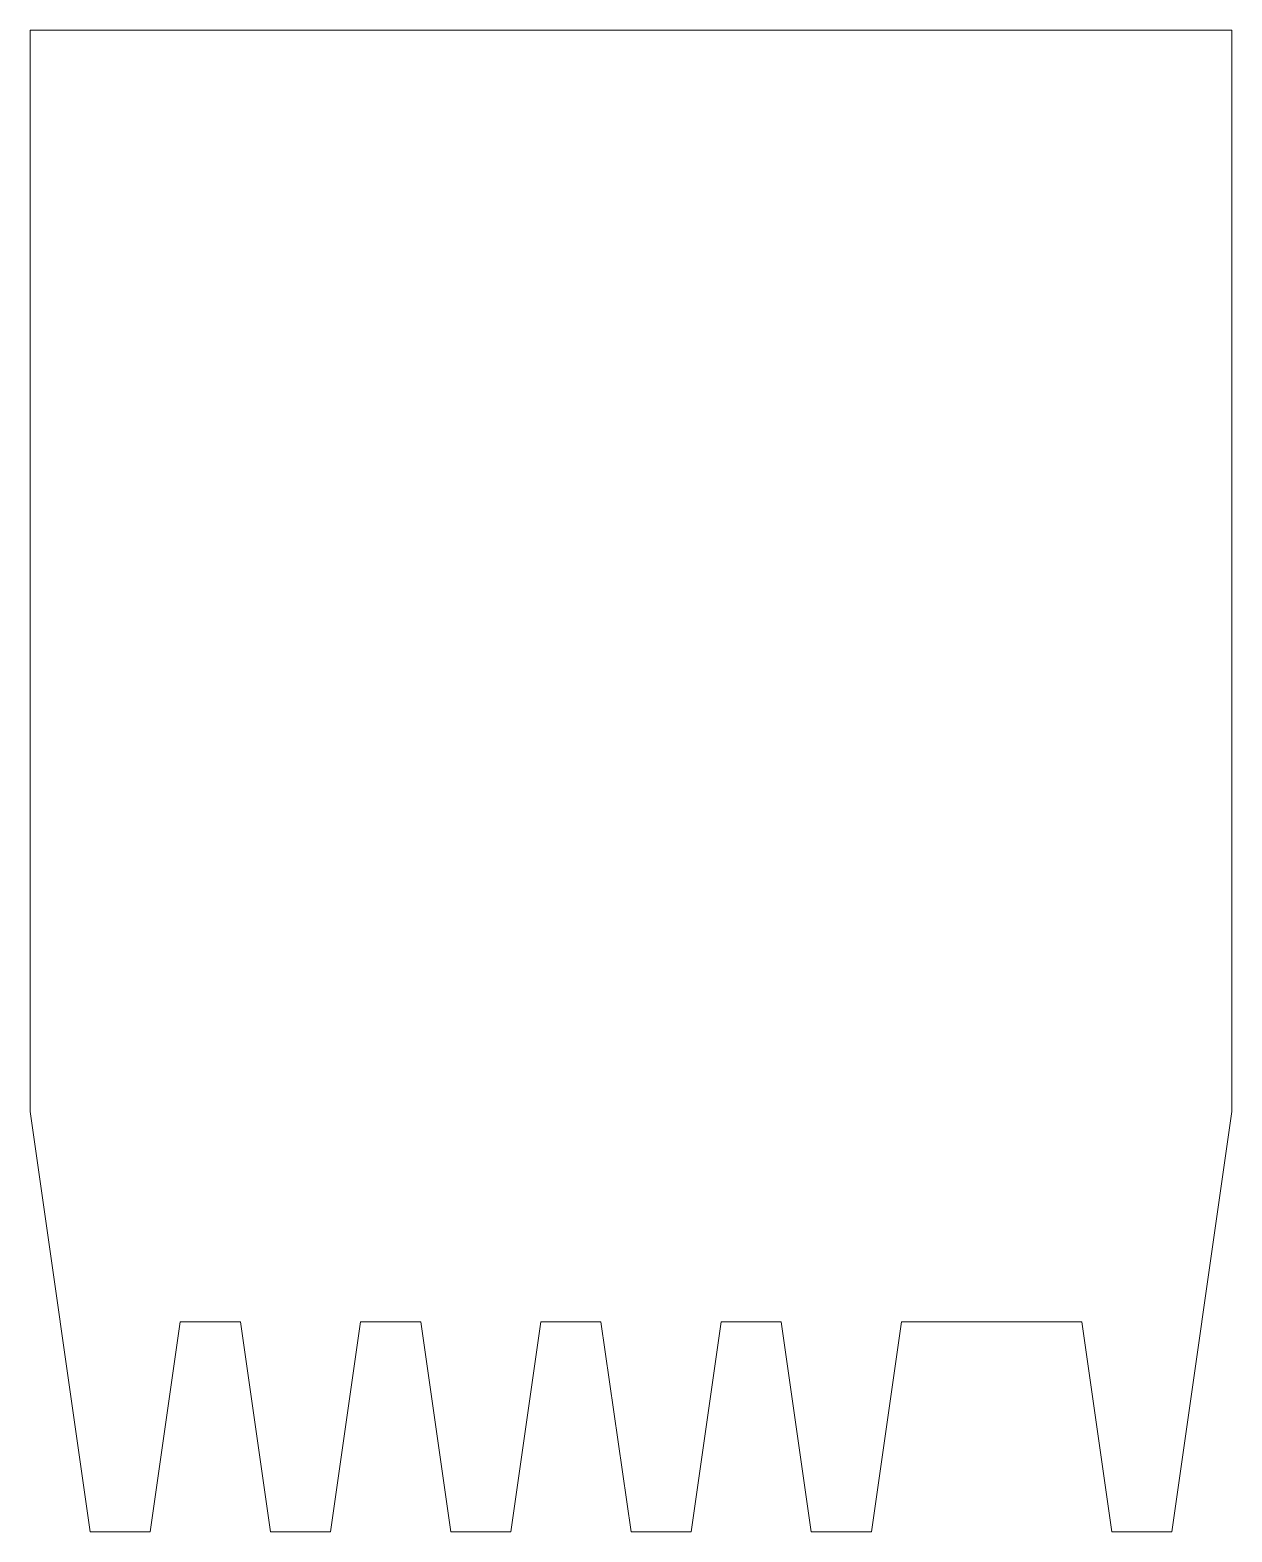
# Model space of a CAD drawing. Header units: millimetres. Extents: x 0 to 20, y 0 to 25.
import ezdxf

# ---------------------------------------------------------------- set-up
doc = ezdxf.new("R2010")
doc.units = ezdxf.units.MM

msp = doc.modelspace()

# ---------------------------------------------------------------- linework, layer by layer
at = {"color": 7, "linetype": 'Continuous', "lineweight": 15}
for p, q in [((0, 25), (0, 7)), ((20, 25), (0, 25)), ((20, 7), (20, 25)), ((0, 7), (1, 0)), ((19, 0), (20, 7)), ((2, 0), (2.5, 3.5)), ((2.5, 3.5), (3.5, 3.5)), ((3.5, 3.5), (4, 0)), ((5, 0), (5.5, 3.5)), ((5.5, 3.5), (6.5, 3.5)), ((6.5, 3.5), (7, 0)), ((8, 0), (8.5, 3.5)), ((8.5, 3.5), (9.5, 3.5)), ((9.5, 3.5), (10, 0)), ((11, 0), (11.5, 3.5)), ((11.5, 3.5), (12.5, 3.5)), ((12.5, 3.5), (13, 0)), ((14, 0), (14.5, 3.5)), ((14.5, 3.5), (17.5, 3.5)), ((17.5, 3.5), (18, 0)), ((1, 0), (2, 0)), ((4, 0), (5, 0)), ((7, 0), (8, 0)), ((10, 0), (11, 0)), ((13, 0), (14, 0)), ((18, 0), (19, 0))]:
    msp.add_line(p, q, dxfattribs=at)

doc.saveas('drawing.dxf')
